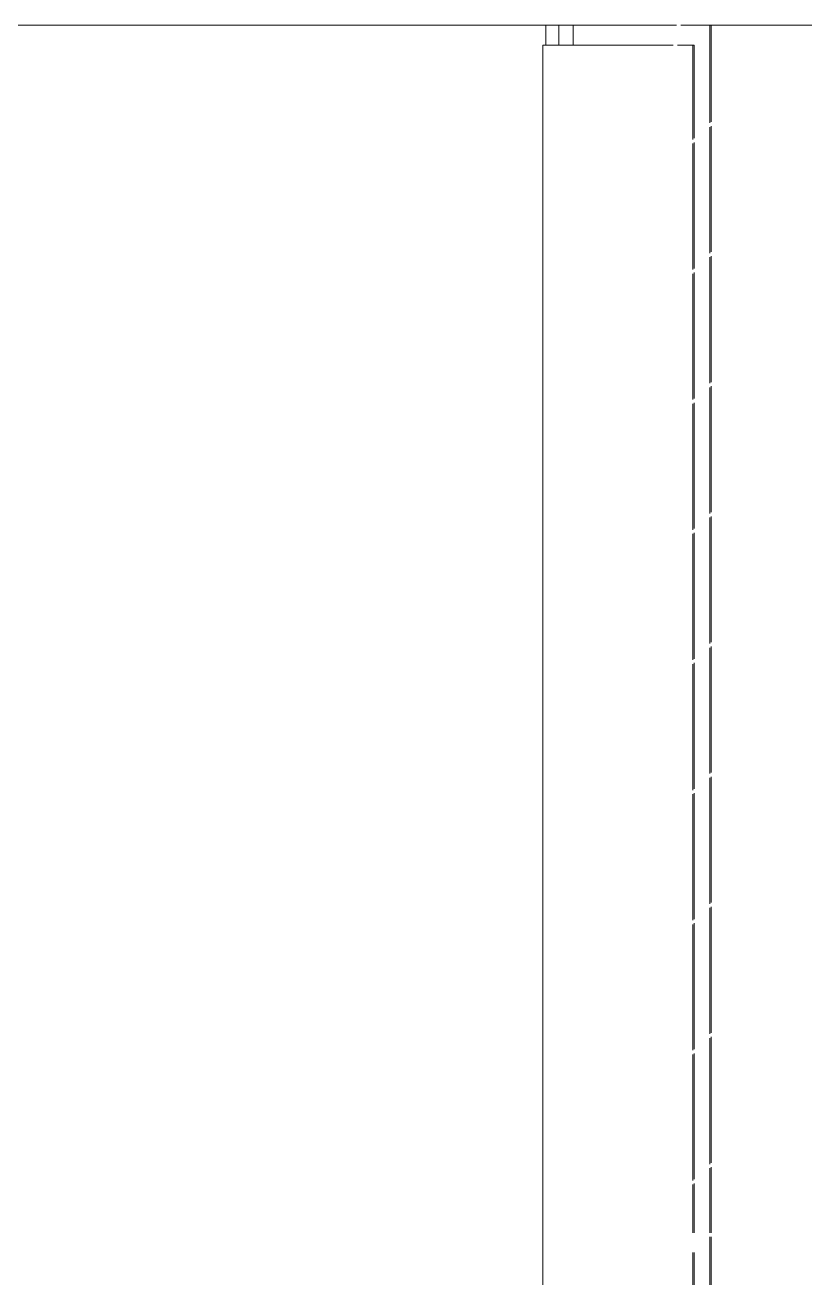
# Model space of a CAD drawing. Header units: millimetres. Extents: x -220592 to 404889, y -217665 to 38245.
# Drawn here: x 27251 to 27644, y -36092 to -35466 of the extents above; entities that cross this region are included whole.
import ezdxf

# ---------------------------------------------------------------- set-up
doc = ezdxf.new("R2010")
doc.units = ezdxf.units.MM
doc.linetypes.add('XKITLINE00', pattern=[0])
doc.layers.get('Defpoints').update_dxf_attribs({"color": 255})
doc.layers.add('000 - 0_HIDE_OBJ_FRAMING_DEF_SUB_1', color=1, linetype='Continuous')

# ---------------------------------------------------------------- blocks, each defined once
blk = doc.blocks.new('*A14263')
at = {"layer": '000 - 0_HIDE_OBJ_FRAMING_DEF_SUB_1', "linetype": 'XKITLINE00', "lineweight": 0}
for p, q in [((-184.211249, 160.188511), (-173.046746, 160.188511)), ((-173.025037, 160.188511), (-172.369788, 160.188511))]:
    blk.add_line(p, q, dxfattribs=at)
blk = doc.blocks.new('*A13996')
at = {"layer": '000 - 0_HIDE_OBJ_FRAMING_DEF_SUB_1', "linetype": 'XKITLINE00', "lineweight": 0}
for p, q in [((-173.697937, 160.088511), (-173.697937, 160.188511)), ((-173.633058, 160.088511), (-173.633058, 160.188511)), ((-173.562852, 160.088511), (-173.562852, 160.188511)), ((-172.87913, 159.699453), (-172.87913, 160.188511)), ((-172.873025, 159.705315), (-172.873025, 160.188511)), ((-173.713199, 147.288511), (-173.713199, 160.088511)), ((-173.713199, 160.088511), (-173.062908, 160.088511)), ((-172.958493, 160.088511), (-173.040701, 160.088511)), ((-172.964598, 159.617389), (-172.964598, 160.088511)), ((-172.958493, 159.62325), (-172.958493, 160.088511)), ((-172.87913, 159.049453), (-172.87913, 159.678347)), ((-172.873025, 159.055315), (-172.873025, 159.684198)), ((-172.964598, 158.967389), (-172.964598, 159.596435)), ((-172.958493, 158.97325), (-172.958493, 159.602286)), ((-172.87913, 158.399453), (-172.87913, 159.028347)), ((-172.873025, 158.405315), (-172.873025, 159.034198)), ((-172.964598, 158.317389), (-172.964598, 158.946435)), ((-172.958493, 158.32325), (-172.958493, 158.952286)), ((-172.87913, 157.749453), (-172.87913, 158.378347)), ((-172.873025, 157.755315), (-172.873025, 158.384198)), ((-172.964598, 157.667389), (-172.964598, 158.296435)), ((-172.958493, 157.67325), (-172.958493, 158.302286)), ((-172.87913, 157.099453), (-172.87913, 157.728347)), ((-172.873025, 157.105315), (-172.873025, 157.734198)), ((-172.964598, 157.017389), (-172.964598, 157.646435)), ((-172.958493, 157.02325), (-172.958493, 157.652286)), ((-172.873025, 156.455315), (-172.873025, 157.084198)), ((-172.87913, 156.449453), (-172.87913, 157.078347)), ((-172.964598, 156.367389), (-172.964598, 156.996435)), ((-172.958493, 156.37325), (-172.958493, 157.002286)), ((-172.87913, 155.799453), (-172.87913, 156.428347)), ((-172.873025, 155.805315), (-172.873025, 156.434198)), ((-172.964598, 155.717389), (-172.964598, 156.346435)), ((-172.958493, 155.72325), (-172.958493, 156.352286)), ((-172.87913, 155.149453), (-172.87913, 155.778347)), ((-172.873025, 155.155315), (-172.873025, 155.784198)), ((-172.964598, 155.067389), (-172.964598, 155.696435)), ((-172.958493, 155.07325), (-172.958493, 155.702286)), ((-172.87913, 154.499453), (-172.87913, 155.128347)), ((-172.873025, 154.505315), (-172.873025, 155.134198)), ((-172.964598, 154.417389), (-172.964598, 155.046435)), ((-172.958493, 154.42325), (-172.958493, 155.052286)), ((-172.87913, 154.156245), (-172.87913, 154.478347)), ((-172.873025, 154.156244), (-172.873025, 154.484198)), ((-172.964598, 154.15626), (-172.964598, 154.396435)), ((-172.958493, 154.156259), (-172.958493, 154.402286)), ((-172.87913, 153.176245), (-172.87913, 154.136174)), ((-172.873025, 153.176244), (-172.873025, 154.136166)), ((-172.964598, 153.256119), (-172.964598, 154.056845)), ((-172.958493, 153.256174), (-172.958493, 154.056899))]:
    blk.add_line(p, q, dxfattribs=at)
blk = doc.blocks.new('W-1-PP18-ST_20260402-011103_LOWER_PL')
at = {"layer": '000 - 0_HIDE_OBJ_FRAMING_DEF_SUB_1', "lineweight": 0, "xscale": 100, "yscale": 100, "zscale": 100}
for name in ['*A14263', '*A13996']:
    blk.add_blockref(name, (17759.3349, -35779.0805), dxfattribs=at)

msp = doc.modelspace()

# ---------------------------------------------------------------- block references
at = {"layer": 'Defpoints'}
msp.add_blockref('W-1-PP18-ST_20260402-011103_LOWER_PL', (27121.4984, -15705.7702), dxfattribs=at)

doc.saveas('drawing.dxf')
